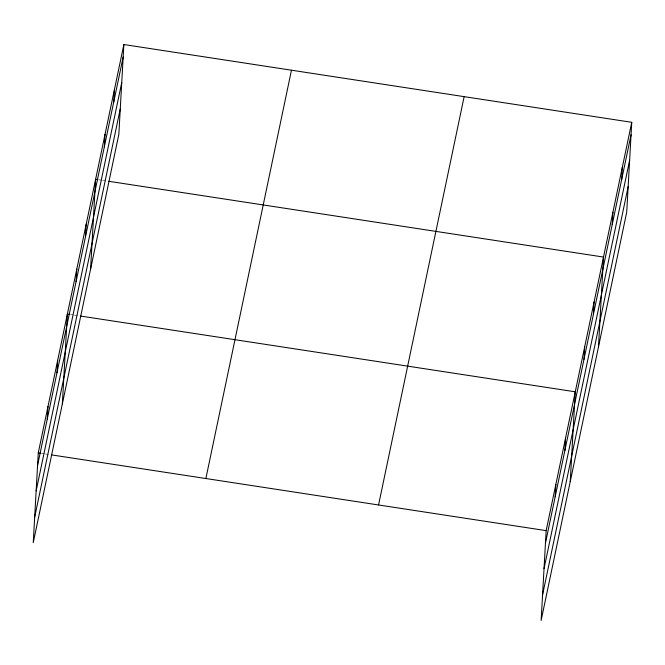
<?xml version="1.0" encoding="UTF-8"?>
<svg xmlns="http://www.w3.org/2000/svg" width="665" height="665" viewBox="0 0 665 665"><rect width="100%" height="100%" fill="white"/><g stroke="black" fill="none" stroke-linecap="round" stroke-linejoin="round"><path stroke-width="0.5" stroke-dasharray="3.33 2.49" d="M98.669 179.75L101.712 180.215M102.726 180.373L105.777 180.838M70.424 314.503L73.466 314.969M74.48 315.119L77.531 315.592M41.321 453.331L44.364 453.796M45.386 453.954L48.429 454.419"/><path stroke-width="1" d="M123.865 44.538L38.271 452.865L33.25 542.69L118.844 134.363L123.865 44.538L631.75 122.31L626.729 212.135L541.135 620.462L546.156 530.637L631.75 122.31M47.273 419.05L47.971 406.589M56.974 372.774L57.672 360.314M62.352 403.863L67.373 314.03L69.401 314.346M76.093 281.578L76.791 269.117M85.502 236.665L86.201 224.205M90.598 269.117L95.619 179.284L97.647 179.6M104.338 146.832L105.037 134.372M113.748 101.92L114.447 89.451M555.159 496.821L555.857 484.361M564.859 450.546L565.558 438.077M570.238 481.635L575.258 391.801L80.581 316.058M583.978 359.349L584.676 346.889M593.396 314.437L594.086 301.968M598.483 346.881L603.504 257.056L108.827 181.304M612.224 224.604L612.922 212.143M621.642 179.691L622.332 167.223M37.573 465.325L123.166 56.999M36.151 490.861L121.737 82.535M34.68 517.162L120.265 108.836M205.876 478.526L291.469 70.199M378.56 504.968L464.145 96.641M545.458 543.097L631.052 134.771M544.037 568.625L629.622 160.298M542.565 594.934L628.159 186.607M38.271 452.865L40.307 453.173M51.479 454.885L546.156 530.637"/></g></svg>
